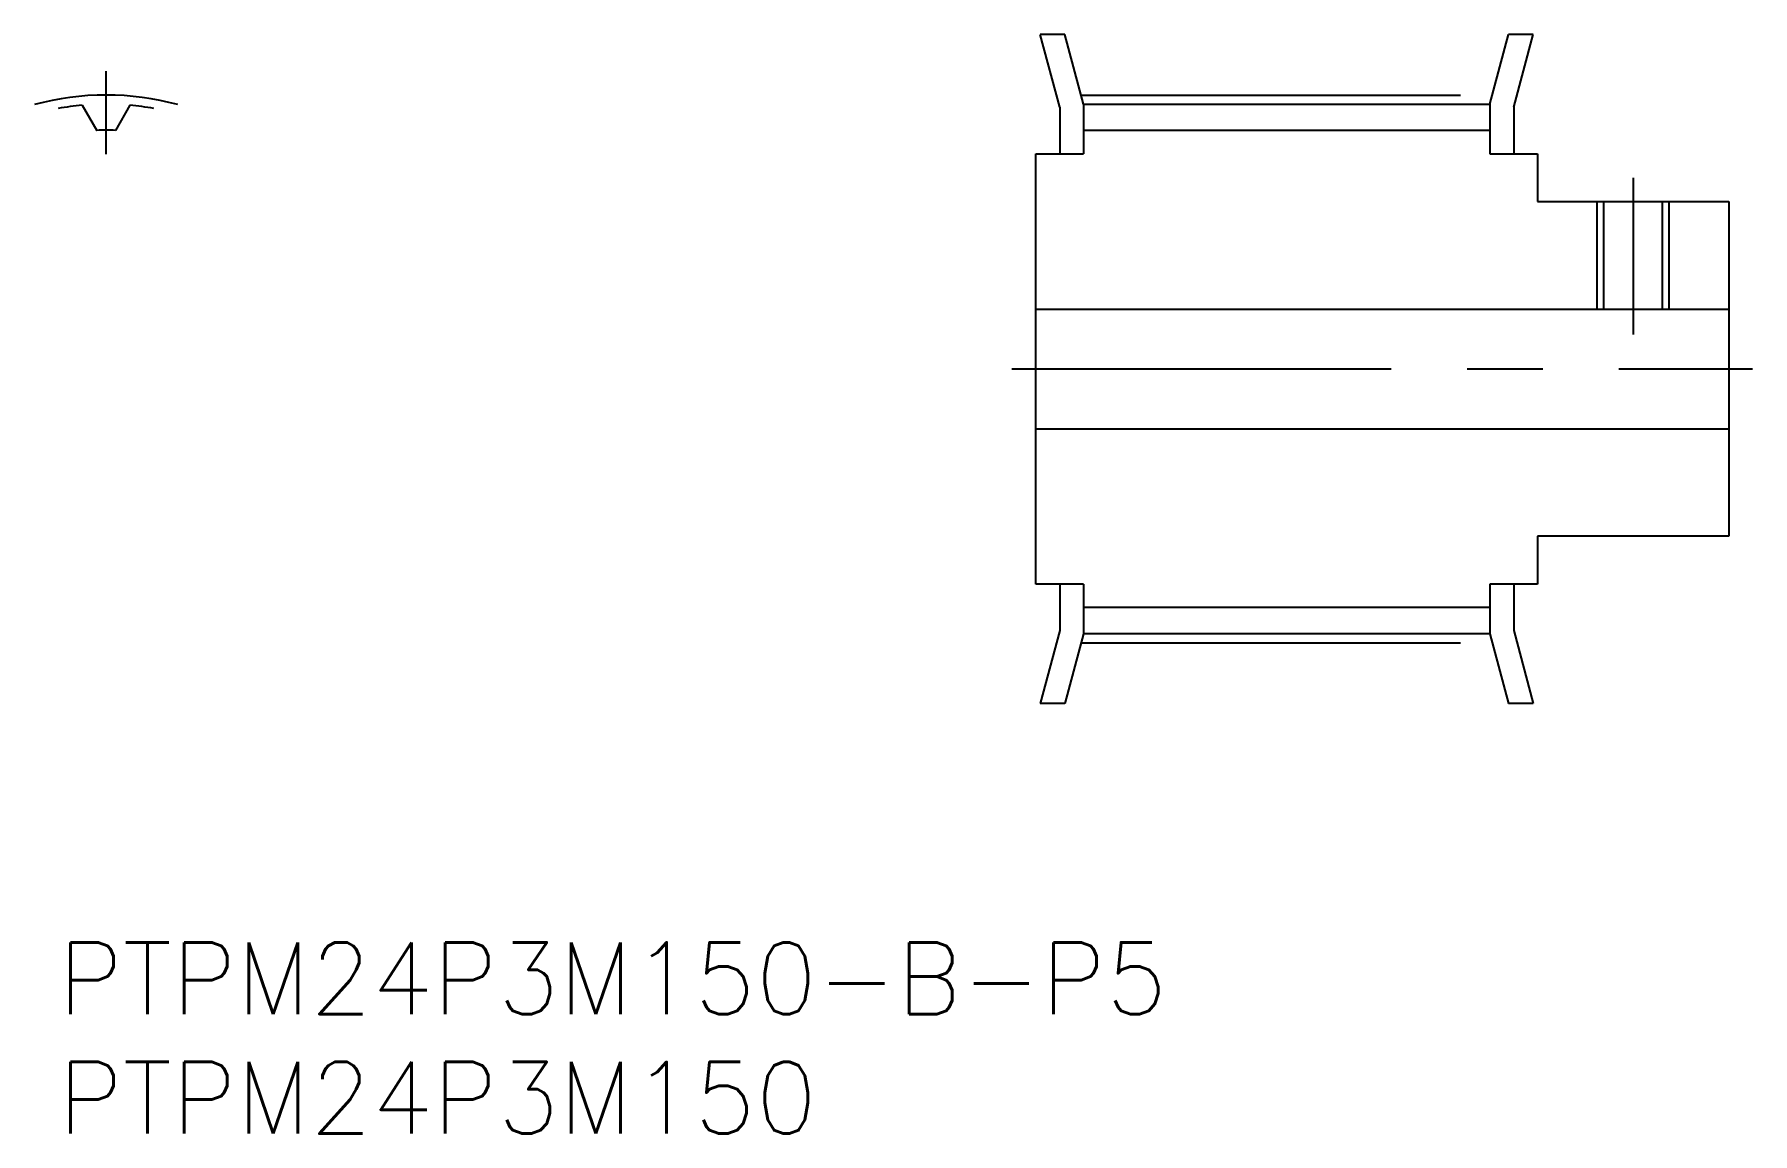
# Model space of a CAD drawing. Extents: x -1 to 70.9, y -8 to 38.
import ezdxf

# ---------------------------------------------------------------- set-up
doc = ezdxf.new("R2010")
doc.units = 0
doc.header["$LTSCALE"] = 0.5
doc.linetypes.add('CENTER', pattern=[50.8, 31.75, -6.35, 6.35, -6.35])
doc.linetypes.add('DASHED', pattern=[19.05, 12.7, -6.35])
for name, color, linetype in [('MSM_CENTER', 1, 'CENTER'), ('MSM_CONTINUOUS', 7, 'CONTINUOUS'), ('MSM_DASHED', 4, 'DASHED'), ('MSM_PART_NUMBER', 7, 'CONTINUOUS')]:
    doc.layers.add(name, color=color, linetype=linetype)
doc.styles.get("Standard").update_dxf_attribs({"font": 'txt.shx', "height": 3, "bigfont": 'bigfont.shx'})

# ---------------------------------------------------------------- blocks, each defined once
blk = doc.blocks.new('*U12')
at = {"layer": 'MSM_PART_NUMBER'}
blk.add_text('PTPM24P3M150-B-P5', height=3, dxfattribs=at).set_placement((0, -3))
blk = doc.blocks.new('*U13')
at = {"layer": 'MSM_PART_NUMBER'}
blk.add_text('PTPM24P3M150', height=3, dxfattribs=at).set_placement((0, -8))

msp = doc.modelspace()

# ---------------------------------------------------------------- linework, layer by layer
at = {"layer": 'MSM_CENTER'}
for p, q in [((2, 32.99), (2, 36.46)), ((42.813, 35.46), (60.017, 35.46)), ((65.915, 32), (65.915, 25.437)), ((39.915, 24), (70.915, 24)), ((42.813, 12.54), (60.017, 12.54))]:
    msp.add_line(p, q, dxfattribs=at)
msp.add_arc((2, 24), 11.46, 74.82429, 105.17571, dxfattribs=at)
at = {"layer": 'MSM_CONTINUOUS'}
for p, q in [((42.133, 38), (41.097, 38)), ((41.915, 34.948), (41.097, 38)), ((42.915, 35.08), (42.133, 38)), ((59.915, 35.08), (60.697, 38)), ((61.733, 38), (60.697, 38)), ((60.915, 34.948), (61.733, 38)), ((1, 35.035), (1.61, 33.978)), ((3, 35.035), (2.39, 33.978)), ((41.915, 34.948), (41.915, 33)), ((42.915, 35.08), (59.915, 35.08)), ((42.915, 35.08), (42.915, 33)), ((59.915, 35.08), (59.915, 33)), ((60.915, 34.948), (60.915, 33)), ((42.915, 33.99), (59.915, 33.99)), ((40.915, 33), (42.915, 33)), ((40.915, 15), (40.915, 33)), ((59.915, 33), (61.915, 33)), ((61.915, 33), (61.915, 31)), ((61.915, 31), (69.915, 31)), ((69.915, 31), (69.915, 17)), ((40.915, 26.5), (69.915, 26.5)), ((40.915, 21.5), (69.915, 21.5)), ((61.915, 17), (61.915, 15)), ((69.915, 17), (61.915, 17)), ((42.915, 15), (40.915, 15)), ((41.915, 15), (41.915, 13.052)), ((42.915, 15), (42.915, 12.92)), ((61.915, 15), (59.915, 15)), ((59.915, 15), (59.915, 12.92)), ((60.915, 15), (60.915, 13.052)), ((59.915, 14.01), (42.915, 14.01)), ((41.915, 13.052), (41.097, 10)), ((60.915, 13.052), (61.733, 10)), ((42.915, 12.92), (42.133, 10)), ((59.915, 12.92), (42.915, 12.92)), ((59.915, 12.92), (60.697, 10)), ((42.133, 10), (41.097, 10)), ((61.733, 10), (60.697, 10))]:
    msp.add_line(p, q, dxfattribs=at)
for radius, start, end in [(11.08, 95.17815, 100.3992), (11.08, 79.6008, 84.82185), (9.99, 87.7492, 92.2508)]:
    msp.add_arc((2, 24), radius, start, end, dxfattribs=at)
at = {"layer": 'MSM_DASHED'}
for p, q in [((64.415, 26.5), (64.415, 31)), ((64.686, 26.5), (64.686, 31)), ((67.145, 26.5), (67.145, 31)), ((67.415, 26.5), (67.415, 31))]:
    msp.add_line(p, q, dxfattribs=at)

# ---------------------------------------------------------------- block references
at = {"layer": 'MSM_CONTINUOUS'}
for name in ['*U12', '*U13']:
    msp.add_blockref(name, (0, 0), dxfattribs=at)

doc.saveas('drawing.dxf')
